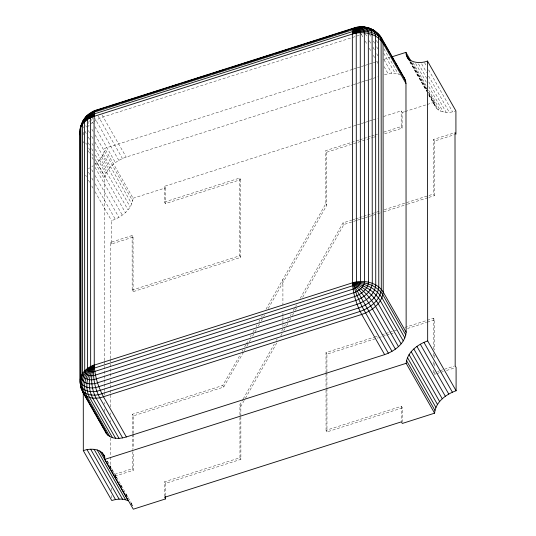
<?xml version="1.0" encoding="UTF-8"?>
<svg xmlns="http://www.w3.org/2000/svg" width="536" height="536" viewBox="0 0 536 536"><rect width="100%" height="100%" fill="white"/><g stroke="black" fill="none" stroke-linecap="round" stroke-linejoin="round"><path stroke-width="0.4" stroke-dasharray="2.68 2.01" d="M352.541 69.385L104.634 148.398C104.346 154.877 99.998 160.385 95.113 164.284M104.788 360.641L104.661 179.493C105.652 168.237 116.245 160.532 126.168 157.088L352.554 84.936M110.738 358.557L110.657 242.366L132.131 235.518L133.049 237.126L111.575 243.974L111.555 220.651C121.484 217.207 132.07 209.502 133.069 198.246L104.634 148.398M83.656 132.385L83.026 133.565L83.844 135.005M132.318 433.564L132.305 414.308L222.788 385.464L240.496 354.229M242.138 351.321L242.962 349.867M244.61 346.966L245.843 344.789M246.259 344.058L248.315 340.427M250.372 336.796L251.196 335.342M252.845 332.434L254.493 329.533M256.134 326.625L256.958 325.171M259.022 321.54L259.846 320.086M261.488 317.178L262.312 315.731M266.017 309.192L325.855 203.613L325.814 150.603L359.14 139.976M133.236 433.497L133.223 415.916L223.706 387.072L243.907 351.428M244.322 350.705L245.146 349.251M246.795 346.336L248.858 342.698M249.267 341.975L250.915 339.067M252.563 336.152L254.627 332.514M255.036 331.791L256.69 328.883M258.339 325.968L259.571 323.791M261.22 320.876L263.283 317.245M263.699 316.515L264.523 315.061M268.228 308.515L326.772 205.221L326.732 152.211L325.814 150.603M239.94 414.676L239.934 404.734L242.801 399.675M243.21 398.952L274.332 344.038M276.382 340.42L277.199 338.98M281.702 331.027L282.934 328.863L282.928 324.742M284.576 325.955L285.4 324.508M287.457 320.876L288.69 318.699M290.338 315.798L291.162 314.344M293.219 310.713L295.276 307.081M295.684 306.358L296.509 304.904M300.214 298.371L342.993 222.882L351.723 220.102M240.858 416.284L240.852 406.342L244.972 399.065M245.381 398.342L277.125 342.33M280.837 335.784L282.077 333.6M283.725 330.692L284.958 328.508M286.606 325.6L287.845 323.416M289.494 320.508L290.733 318.324M292.381 315.416L293.614 313.232M295.269 310.324L296.502 308.14M302.686 297.232L343.911 224.49L356.614 220.443M87.288 127.146L89.412 124.935L88.025 122.262M88.634 121.759L89.84 120.761M90.638 123.923L92.48 122.402L91.053 119.763M91.723 119.327L93.063 118.449M93.84 121.511L99.502 118.315L103.24 116.888L359.113 35.336M91.844 166.629L93.204 165.738M88.313 168.639L89.76 167.895M353.338 69.137L356.527 68.119M357.324 67.864L360.514 66.846M361.311 66.591L364.5 65.58M365.291 65.325L368.48 64.307M369.277 64.052L372.466 63.034M373.264 62.786L378.048 61.258M383.629 59.483L390.007 57.446M353.351 84.681L356.534 83.663M357.331 83.408L360.52 82.397M361.318 82.142L364.507 81.124M365.304 80.869L368.493 79.857M369.291 79.603L372.48 78.584M373.277 78.33L378.061 76.809M164.445 202.032L239.726 178.039L240.644 179.647L165.363 203.64L164.445 202.032L164.431 186.347L352.554 126.389M353.351 126.134L356.541 125.123M357.338 124.868L360.527 123.85M361.324 123.595L364.507 122.576M365.304 122.322L368.493 121.31M369.291 121.056L372.48 120.037M373.277 119.783L378.061 118.262M383.642 116.48L401.176 110.892L402.094 112.5L402.107 128.184L383.856 134M133.069 198.246L165.349 187.955L164.431 186.347M402.094 112.5L404.459 111.749M405.243 111.495L426.502 104.721M427.293 104.466L434.374 102.209C434.609 112.453 447.661 113.987 455.238 111.073M359.931 139.729L363.107 138.717M363.897 138.462L367.073 137.451M367.863 137.196L371.039 136.184M371.83 135.936L374.215 135.173M375.006 134.925L378.182 133.913M383.736 132.137L401.189 126.576L401.176 110.892M326.732 152.211L372.748 137.544M373.545 137.29L375.924 136.533M428.84 197.422L434.401 195.647L433.483 194.039L433.443 139.487L454.24 132.861M434.401 195.647L434.361 141.095L454.387 134.71M240.644 179.647L240.698 257.387L133.089 291.685L132.171 290.077L239.78 255.779L239.726 178.039M352.521 219.847L354.899 219.083M355.696 218.835L358.872 217.824M359.663 217.569L362.839 216.557M363.629 216.303L366.805 215.291M367.602 215.037L380.299 210.99M384.272 209.723L433.483 194.039M357.405 220.189L360.581 219.177M361.371 218.923L364.547 217.911M365.344 217.656L368.52 216.645M369.311 216.397L372.487 215.385M373.277 215.13L380.426 212.852M383.602 211.841L406.616 204.504M407.414 204.25L428.05 197.67M326.015 373.465L326.002 352.567L373.833 337.325M374.63 337.07L377.016 336.313M381.8 334.786L384.989 333.767M385.786 333.513L388.975 332.501M389.773 332.246L398.543 329.452M404.921 327.416L426.442 320.562M427.239 320.307L433.617 318.27L434.529 319.878L434.555 350.021M326.933 371.729L326.92 354.175L377.934 337.915M378.731 337.667L381.92 336.648M382.717 336.394L385.907 335.375M386.704 335.121L389.893 334.109M390.69 333.854L393.082 333.091M407.427 328.514L426.562 322.417M427.36 322.17L434.529 319.878M114.805 474.313L132.345 468.725L132.332 450.307M437.637 371.421L439.232 370.912M440.029 370.657L454.381 366.081M114.925 476.176L133.256 470.333L133.243 451.915M433.651 370.175L433.651 372.688L434.569 374.296L436.163 373.786M436.961 373.532L440.15 372.52M440.947 372.265L443.339 371.502M446.528 370.483L455.292 367.689M164.653 496.483L164.639 481.757L239.967 457.744L239.94 415.5M402.302 407.909L326.973 431.916L326.055 430.308L401.384 406.301L402.302 407.909L402.315 421.819M165.57 495.639L165.557 483.365L240.885 459.352L240.858 417.108M360.313 32.663L361.505 34.579L364.5 33.815M384.433 74.772C389.752 73.171 395.789 72.514 400.928 75.073M131.193 503.317L132.955 506.607L131.307 503.713M102.048 114.972L126.168 157.088M97.967 115.743L122.436 158.515M424.525 62.658L426.582 66.27M428.646 69.881L452.545 111.783M421.651 63.858L426.596 72.528M428.659 76.139L449.262 112.259M418.529 63.918L426.77 78.363M428.834 81.981L446.14 112.319M415.655 63.563L426.777 83.067M428.834 86.678L443.259 111.964M413.082 62.799L426.683 86.638M428.74 90.249L440.686 111.193M411.715 62.478L426.964 89.211M428.606 92.098L434.374 102.209M411.3 62.364L426.958 89.814M428.606 92.701L438.495 110.041M410.335 61.935L426.817 90.832M428.874 94.443L434.642 104.56M409.946 61.566L426.837 91.187M428.901 94.798L436.726 108.52M409.886 61.895L426.783 91.509M428.84 95.12L435.433 106.677M383.943 48.877L398.275 74.002M433.443 139.487L434.361 141.095M376.366 40.408L378.001 43.282M383.736 53.325L395.2 73.425M369.277 33.889L371.327 37.473M373.371 41.064L374.604 43.215M376.647 46.806L377.88 48.957M384.017 59.724L391.796 73.365M365.244 33.621L367.294 37.212M369.338 40.803L370.979 43.671M373.023 47.262L374.664 50.129M376.708 53.721L377.94 55.871M384.078 66.638L388.171 73.821M361.505 34.579L363.147 37.446M365.19 41.038L367.24 44.629M369.284 48.213L371.334 51.804M373.384 55.396L374.61 57.546M376.654 61.138L377.887 63.288M401.189 126.576L402.107 128.184M342.993 222.882L343.911 224.49M325.855 203.613L326.772 205.221M326.002 352.567L326.92 354.175M239.78 255.779L240.698 257.387M118.811 160.371L94.403 117.572M92.48 122.402L93.304 123.843M94.939 126.71L115.408 162.602M91.864 129.243L93.096 131.4M95.14 134.985L132.74 201.047M103.341 154.134L131.776 203.975M88.393 130.57L89.626 132.727M91.669 136.311L93.311 139.186M94.946 142.053L109.686 167.895M101.76 157.095L130.188 206.936M85.016 131.327L86.249 133.477M88.293 137.069L89.934 139.936M91.978 143.527L93.204 145.678M95.254 149.269L107.535 170.803M239.934 404.734L240.852 406.342M99.609 159.996L128.037 209.844M88.346 142.898L89.572 145.055M91.623 148.639L93.257 151.514M95.308 155.098L105.954 173.765M85.74 142.958L86.557 144.392M88.608 147.976L89.834 150.134M91.884 153.725L93.11 155.876M95.16 159.467L104.982 176.692M96.956 162.763L125.391 212.604M222.788 385.464L223.706 387.072M82.959 141.45L83.777 142.884M88.279 150.784L89.921 153.658M91.964 157.242L93.197 159.4M95.241 162.984L104.661 179.493M95.12 167.46L122.315 215.137M91.723 169.691L92.956 171.855M95.019 175.466L118.918 217.368M88.514 172.27L89.746 174.435M91.81 178.046L93.043 180.217M95.106 183.828L115.294 219.224M85.599 175.145L86.423 176.585M88.48 180.197L89.72 182.367M91.777 185.979L93.016 188.143M95.073 191.754L111.555 220.651M239.967 457.744L240.885 459.352M110.657 242.366L111.575 243.974M132.305 414.308L133.223 415.916M164.639 481.757L165.557 483.365M132.345 468.725L133.256 470.333M107.26 460.953L131.983 504.296M106.999 461.094L108.239 463.265M109.887 466.153L113.592 472.652M115.24 475.539L116.888 478.434M120.593 484.933L122.242 487.82M125.953 494.326L127.602 497.214M109.793 466.226L111.441 469.114M115.153 475.62L116.801 478.507M120.506 485.006L122.154 487.901M125.866 494.4L127.514 497.287M85.753 125.659L86.423 127.019M82.772 125.873L83.301 127.843M434.555 355.04L434.555 358.39M434.562 363.415L434.562 366.765M434.569 371.783L434.569 374.296M433.617 318.27L433.637 349.251M433.637 353.432L433.644 357.619M433.644 361.807L433.644 365.157M401.384 406.301L401.397 421.845M326.933 372.567L326.947 387.615M326.947 388.453L326.973 431.916M326.015 374.302L326.029 389.35M326.029 390.188L326.055 430.308M282.901 279.41L282.914 304.957M282.921 313.198L282.921 315.671M282.921 316.495L282.928 319.791M282.928 320.615L282.928 323.918M165.349 187.955L165.363 203.64M133.049 237.126L133.089 291.685M133.236 434.334L133.243 448.565M132.318 434.401L132.332 449.47M132.131 235.518L132.171 290.077M111.743 488.021L111.749 490.514M111.749 495.512L111.749 498.011M110.738 359.395L110.751 376.949M110.751 380.292L110.758 389.484M110.758 390.322L110.771 407.038M110.778 412.888L110.778 414.562M110.778 420.412L110.785 422.087M110.791 437.966L110.805 456.357M110.805 457.195L110.811 468.062M104.788 361.478L104.795 374.832M104.795 375.669L104.801 379.006M104.801 379.843L104.801 383.18M104.801 384.017L104.808 391.528M104.808 392.365L104.808 395.702M104.815 402.382L104.815 404.05M104.822 409.062L104.822 411.568"/><path stroke-width="0.8" d="M81.13 126.69C82.008 118.811 88.943 112.54 96.219 110.128L354.484 27.812C364.627 24.549 376.419 29.132 381.739 38.364L404.667 78.558L405.638 80.869L405.966 83.462L406.147 332.226C405.149 343.482 394.563 351.187 384.634 354.631L126.369 436.947C119.736 439.018 110.577 439.614 106.135 433.162L83.207 392.968L80.963 387.722L80.065 382.148L79.891 133.384C79.402 123.454 86.182 114.175 95.308 110.738L353.572 28.428C357.412 26.901 364.178 27.497 364.339 32.77L364.513 281.534C364.018 287.162 358.718 291.015 353.76 292.736L95.488 375.053C91.649 376.58 84.889 375.984 84.722 370.711L84.547 121.947L85.988 117.598L90.986 116.285L94.081 116.359L352.346 34.043C362.329 29.527 376.493 30.632 382.711 40.669L405.638 80.869M80.226 130.04L80.313 127.91L81.834 124.097M80.119 131.407L80.179 134.891M83.281 391.354L83.321 450.669C91.013 447.614 104.533 448.806 104.855 459.359L133.29 509.2L165.57 498.909L164.653 497.301L401.397 421.845L402.315 423.453L434.596 413.169L406.167 363.321C407.166 352.065 417.752 344.36 427.674 340.916L427.48 61.057C419.802 64.126 406.248 62.92 405.946 52.367L392.399 56.682M434.596 413.169C435.594 401.913 446.18 394.201 456.109 390.757L456.089 367.435L455.178 365.827L455.01 132.613L455.928 134.221L455.908 110.898L427.48 61.057M82.524 122.811L83.073 120.701L84.313 119.032M89.11 114.416L89.304 113.672L90.953 113.9L94.081 116.359L94.256 365.123C94.758 376.185 98.282 387.012 103.441 396.754L126.369 436.947M85.231 117.947L87.328 115.3L88.386 114.764L89.901 114.764L94.081 116.359L94.631 112.011L96.219 110.128M84.722 118.476C86.35 114.932 90.986 115.488 94.081 116.359L93.438 111.454L93.82 111.046L94.483 111.287M86.752 116.359L87.931 115.387M97.351 110.195L101.338 108.922M110.898 105.873L118.074 103.589M122.858 102.061L133.216 98.758M134.811 98.256L148.365 93.934M151.554 92.916L163.507 89.11M171.48 86.564L178.655 84.279M183.439 82.758L193.798 79.455M195.392 78.946L208.946 74.625M213.73 73.104L224.088 69.801M232.061 67.255L239.237 64.97M244.021 63.449L255.974 59.637M257.568 59.128L271.122 54.806M275.906 53.285L286.264 49.982M294.237 47.443L301.413 45.158M306.197 43.63L316.555 40.327M318.15 39.818L331.704 35.503M338.075 33.467L346.846 30.673M104.855 459.359L406.167 363.321M357.05 27.51L358.477 27.148C354.691 26.733 353.043 31.048 352.346 34.043L352.521 282.814C353.023 293.869 356.547 304.696 361.706 314.438L384.634 354.631M99.817 450.964L128.245 500.812C123.106 498.252 117.076 498.909 111.756 500.51L83.321 450.669M359.174 27.061L361.257 26.8M364.775 27.43L368.909 27.952L371.374 29.292M355.616 27.879L354.484 27.812L352.896 29.694L352.346 34.043C363.053 30.746 376.754 33.272 383.039 43.262L405.966 83.462M366.242 27.457C360.567 25.246 354.142 28.053 352.346 34.043C360.741 28.656 379.548 27.658 381.123 40.575L381.297 289.34C380.319 300.428 369.887 308.019 360.112 311.409L101.847 393.726C94.47 396.56 81.566 395.782 80.722 385.806M371.997 29.54L373.867 30.297L375.582 31.812M376.687 32.696C379.85 35.276 382.938 38.947 383.039 43.262L383.213 292.033C382.222 303.289 371.636 310.994 361.706 314.438L103.441 396.754C96.111 399.467 83.516 399.032 82.068 389.364M379.073 35.644L380.151 36.408L382.202 39.999M403.474 77.097L404.667 78.558M405.946 52.367L410.891 61.037M406.214 54.712L409.511 60.494M408.298 58.679L409.122 60.119M407.005 56.836L408.238 59M384.654 44.307L385.887 46.458M386.704 47.892L387.521 49.332M388.339 50.766L389.156 52.2M392.024 57.225L394.483 61.533M395.3 62.967L396.117 64.407M398.985 69.432L399.802 70.866M427.674 340.916L456.109 390.757M423.943 342.343L452.371 392.185M420.318 344.199L448.746 394.04M416.921 346.43L445.349 396.272M406.147 332.226L383.213 292.033C376.935 282.036 363.227 279.511 352.521 282.814L94.256 365.123C85.84 367.455 77.767 375.93 80.641 385.17L80.641 382.664M405.819 335.034L382.892 294.834C376.634 284.951 363.703 280.924 352.521 282.814L357.077 295.651L362.081 306.659L388.372 353.204M413.846 348.963L442.274 398.804M404.848 337.955L381.92 297.761C375.749 288.02 363.897 282.559 352.521 282.814L391.997 351.348M411.192 351.723L439.627 401.565M403.266 340.923L380.339 300.723C374.275 291.135 363.736 284.415 352.521 282.814C360.333 290.539 366.845 299.51 372.466 308.924L395.394 349.124M409.042 354.631L437.477 404.472M401.116 343.824L378.188 303.631C372.259 294.17 363.14 286.438 352.521 282.814C362.014 288.542 369.753 296.991 375.535 306.391L398.462 346.584M407.461 357.592L435.889 407.434M406.489 360.52L434.924 410.362M122.63 437.905L99.703 397.705C94.577 387.816 92.339 376.158 94.256 365.123C84.735 368.929 77.224 379.964 81.921 389.994M119.005 438.354L96.078 398.161C90.919 388.091 90.229 375.696 94.256 365.123C86.731 369.538 80.681 377.719 81.291 386.758C85.465 392.821 94.068 392.258 100.299 390.315L358.571 307.999C367.897 304.763 377.847 297.52 378.785 286.941L378.604 38.177C378.262 29.788 368.219 27.343 361.405 26.947L356.581 29.239L352.346 34.043C358.195 29.782 366.088 27.503 373.069 30.21L374.443 31.899L375.575 36.147L375.749 284.911C374.885 294.659 365.713 301.333 357.117 304.314L98.852 386.63C92.192 389.277 80.48 388.245 80.206 379.106L80.032 130.342L81.117 125.21L83.227 120.848L87.716 117.719L94.081 116.359L91.489 112.238L91.71 112.707M115.602 438.294L92.674 398.101C87.448 387.85 88.494 374.932 94.256 365.123C85.378 371.622 79.335 384.446 84.795 394.918L107.723 435.118M112.533 437.718L89.606 397.524C84.293 387.119 87.127 373.961 94.256 365.123C86.102 372.842 81.559 385.967 86.946 396.452L109.873 436.652M82.236 390.657L89.197 402.864M90.014 404.298L96.158 415.065M96.976 416.499L97.793 417.933M98.611 419.373L104.755 430.14M103.555 454.454L104.788 456.618M101.967 452.498L104.848 457.556M97.157 449.898L125.591 499.74M94.088 449.322L122.516 499.163M90.684 449.262L119.113 499.103M87.06 449.711L115.488 499.559M105.163 430.857L106.135 433.162M165.57 496.457L165.57 498.909M82.604 122.731L82.571 373.297C82.779 380.078 91.468 380.848 96.413 378.878L354.678 296.569C361.056 294.351 367.863 289.4 368.5 282.164L368.326 33.4C368.386 30.472 366.128 28.026 363.381 27.316L357.633 29.433L352.346 34.043C356.628 30.15 362.349 27.383 368.245 28.107L371.113 30.78L372.111 34.532L372.286 283.296C371.522 291.919 363.415 297.828 355.81 300.462L97.539 382.778C91.649 385.123 81.291 384.205 81.043 376.125L80.869 127.36C83.248 121.84 88.514 118.188 94.081 116.359L87.381 118.717L82.604 122.731M87.381 118.717L87.448 368.44C87.562 372.051 92.185 372.46 94.812 371.415L353.083 289.098C356.474 287.919 360.098 285.286 360.44 281.434L360.259 32.669C360.152 29.058 355.529 28.649 352.896 29.694L94.631 112.011C91.462 113.103 88.34 115.367 87.381 118.717M90.537 117.31L90.658 366.557L91.535 368.018L94.396 368.071L352.661 285.755L354.531 284.797L355.897 283.37L356.4 281.862L356.226 33.098L355.348 31.644L352.487 31.591L94.222 113.907L91.817 115.3L90.537 117.31"/></g></svg>
